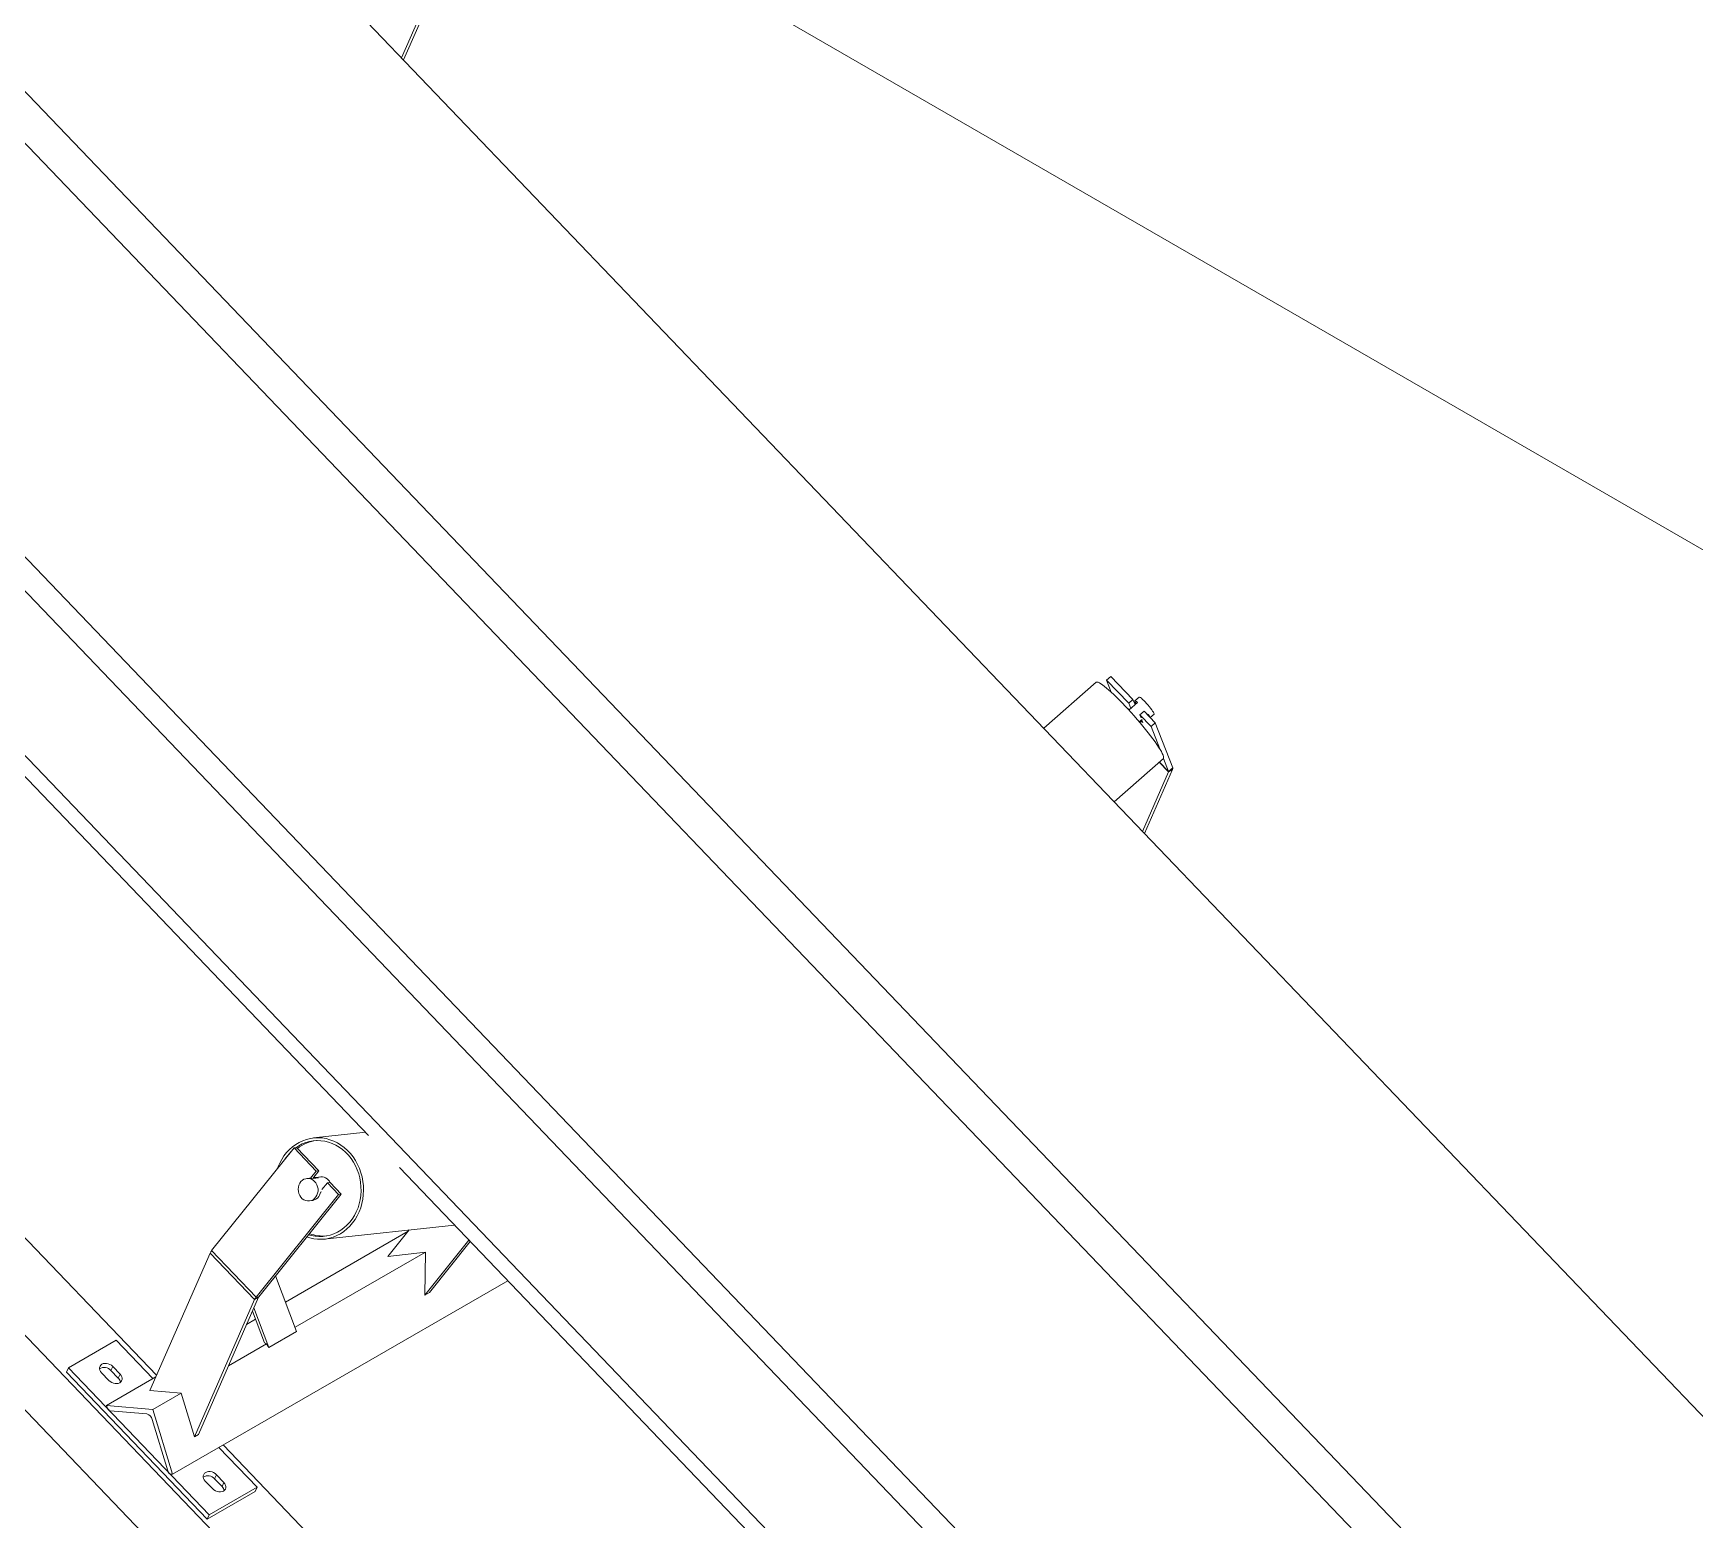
# Model space of a CAD drawing. Header units: millimetres. Extents: x 26816 to 90584, y 11074 to 56542.
# Drawn here: x 65639 to 67110, y 22478 to 23793 of the extents above; entities that cross this region are included whole.
import ezdxf

# ---------------------------------------------------------------- set-up
doc = ezdxf.new("R2010")
doc.units = ezdxf.units.MM
doc.layers.add('MAU_XAM', color=8, linetype='Continuous')
doc.layers.add('MAU_XANH', color=5, linetype='Continuous')

msp = doc.modelspace()

# ---------------------------------------------------------------- linework, layer by layer
at = {"layer": 'MAU_XAM', "linetype": 'Continuous', "lineweight": 0}
msp.add_line((67346.2, 23203.5), (65646, 24184.9), dxfattribs=at)
at = {"layer": 'MAU_XANH', "linetype": 'Continuous', "lineweight": 0}
for p, q in [((50120.9, 40310.3), (67229.5, 22451.6)), ((49924.5, 40137.5), (68059.4, 21207.6)), ((49898.9, 40118.7), (68031.3, 21191.3)), ((49652, 39980.2), (67084.7, 21783.1)), ((49673, 39988.3), (67225.5, 21666.2)), ((49525.5, 39966.6), (66602.5, 22140.9)), ((66278, 21966.7), (60089.2, 28426.9)), ((66265.8, 21913.4), (60069.3, 28381.6)), ((65988.3, 23823.9), (65965.3, 23771.3)), ((65991.9, 23826), (65967.1, 23769.4)), ((65307.7, 23473.8), (65936.1, 22817.8)), ((65748.4, 22605.6), (65151.8, 23228.3)), ((66579.9, 23218.8), (66533.6, 23178.1)), ((66589.1, 23220.8), (66592.9, 23224)), ((66589.1, 23220.8), (66593.3, 23210)), ((66608.8, 23200.2), (66589.1, 23220.8)), ((66612.5, 23203.5), (66592.9, 23224)), ((66608.8, 23200.2), (66612.5, 23203.5)), ((66614.3, 23199), (66612.5, 23203.5)), ((66617.9, 23205.7), (66614.2, 23202.4)), ((66610.6, 23195.7), (66608.8, 23200.2)), ((66609.1, 23194.4), (66616.6, 23201)), ((66618.6, 23190), (66622.4, 23193.2)), ((66628.5, 23179.7), (66618.6, 23190)), ((66618.6, 23190), (66619.7, 23187.3)), ((66632.2, 23183), (66622.4, 23193.2)), ((66625.9, 23190.5), (66625.4, 23190.1)), ((66625.9, 23190.5), (66625.6, 23189.9)), ((66627.7, 23187.7), (66631.1, 23190.7)), ((66620.7, 23185.9), (66618.4, 23184)), ((66618.8, 23183.4), (66620.6, 23184.9)), ((66620.4, 23185.4), (66621.3, 23183.1)), ((66628.5, 23179.7), (66632.2, 23183)), ((66628.5, 23179.7), (66636.2, 23159.8)), ((66632.2, 23183), (66647.7, 23143.1)), ((66595.9, 23113), (66639.4, 23151.3)), ((66635.8, 23148.1), (66644, 23139.6)), ((66644, 23139.8), (66635.9, 23148.2)), ((66639.5, 23151.4), (66644, 23139.8)), ((66644, 23139.8), (66647.7, 23143.1)), ((66644, 23139.6), (66620.9, 23086.9)), ((66647.5, 23141.6), (66622.7, 23085)), ((66644, 23139.6), (66647.5, 23141.6)), ((65933.5, 22820.6), (65887.4, 22815.6)), ((65870.1, 22806.8), (65797.2, 22715.9)), ((65872.5, 22807), (65870.1, 22806.8)), ((65889.7, 22786.2), (65870.1, 22806.8)), ((65892.1, 22786.5), (65872.5, 22807)), ((65890.2, 22813.3), (65890, 22813.3)), ((65883.9, 22780), (65881.5, 22779.8)), ((65884.8, 22780.1), (65889.7, 22786.2)), ((65886.8, 22779.8), (65892.1, 22786.5)), ((65891.7, 22780.3), (65886.9, 22779.8)), ((65894.7, 22781.2), (65888.7, 22780.6)), ((65892.1, 22786.5), (65889.7, 22786.2)), ((65899.6, 22776), (65894.7, 22769.9)), ((65902, 22776.2), (65899.6, 22776)), ((65909.4, 22765.7), (65899.6, 22776)), ((65911.8, 22766), (65902, 22776.2)), ((65963.3, 22789.4), (66591.8, 22133.4)), ((65909.4, 22765.7), (65836.5, 22674.8)), ((65911.8, 22766), (65838.9, 22675.1)), ((65893.5, 22767.8), (65894.5, 22767.9)), ((65911.8, 22766), (65909.4, 22765.7)), ((65883.6, 22759.9), (65886, 22760.2)), ((65887, 22760.3), (65886.5, 22760.2)), ((65887, 22760.3), (65887, 22760.3)), ((65862.5, 22670.4), (65971, 22733.1)), ((65896.9, 22726.1), (66012.1, 22738.5)), ((65971.9, 22734.2), (65953.2, 22710.8)), ((65899.1, 22729), (65899.2, 22729)), ((66024.9, 22725.2), (65985.9, 22676.6)), ((66026.1, 22723.9), (65990, 22679)), ((65795.8, 22713.7), (65742.6, 22592.3)), ((65835.2, 22672.7), (65795.8, 22713.7)), ((65797.2, 22715.9), (65836.5, 22674.8)), ((65871, 22648.1), (65986.4, 22714.7)), ((65953.2, 22710.8), (65986.4, 22714.7)), ((65986.4, 22714.7), (65985.9, 22676.6)), ((65762.5, 22518), (66059.2, 22689.3)), ((65872.4, 22644.4), (65853.8, 22693.6)), ((65835.2, 22672.7), (65781.9, 22551.3)), ((65838.7, 22674.7), (65785.5, 22553.3)), ((65838.7, 22674.7), (65835.2, 22672.7)), ((65838.9, 22675.1), (65836.5, 22674.8)), ((65990, 22679), (65985.9, 22676.6)), ((65844, 22634.3), (65833.4, 22662.5)), ((65847.9, 22630.2), (65834.6, 22665.4)), ((65828.1, 22650.6), (65836.1, 22655.2)), ((65847.9, 22630.2), (65872.4, 22644.4)), ((65712.8, 22636.6), (65670.4, 22612.1)), ((65712.8, 22636.6), (65745.2, 22602.7)), ((65812.1, 22614.1), (65845.6, 22633.4)), ((65844, 22634.3), (65845.6, 22633.4)), ((65845.6, 22633.4), (65847.9, 22630.2)), ((65668.8, 22608.5), (65670.4, 22612.1)), ((65793.3, 22478.4), (65668.8, 22608.5)), ((65670.4, 22612.1), (65794.9, 22482.1)), ((65706.3, 22601), (65699.7, 22607.8)), ((65704, 22579), (65747.8, 22604.2)), ((65708, 22609.9), (65709.6, 22613.5)), ((65708, 22609.9), (65714.6, 22603)), ((65709.6, 22613.5), (65716.2, 22606.7)), ((65714.6, 22603), (65716.2, 22606.7)), ((65742.6, 22592.3), (65770.2, 22589.9)), ((65745, 22575.4), (65770.2, 22589.9)), ((65770.2, 22589.9), (65781.9, 22551.3)), ((65745, 22575.4), (65704, 22579)), ((65704, 22579), (65704.6, 22577.1)), ((65707.4, 22574.2), (65739.9, 22571.4)), ((65762.5, 22518), (65745, 22575.4)), ((65744.6, 22566.6), (65758.4, 22521)), ((65785.5, 22553.3), (65781.9, 22551.3)), ((65803.6, 22541.8), (65837.4, 22506.6)), ((66404, 21921.2), (65807.4, 22544)), ((65761.2, 22518.1), (65762.5, 22518)), ((65798.1, 22505.1), (65791.5, 22512)), ((65799.8, 22514.1), (65801.4, 22517.7)), ((65799.8, 22514.1), (65806.4, 22507.2)), ((65801.4, 22517.7), (65808, 22510.9)), ((65806.4, 22507.2), (65808, 22510.9)), ((65835.8, 22502.9), (65793.3, 22478.4)), ((65837.4, 22506.6), (65794.9, 22482.1)), ((65837.4, 22506.6), (65835.8, 22502.9)), ((65794.9, 22482.1), (65793.3, 22478.4))]:
    msp.add_line(p, q, dxfattribs=at)
at = {"layer": 'MAU_XANH', "linetype": 'Continuous', "lineweight": 0, "flags": 128}
for points in [[(66639.4, 23151.3), (66639.6, 23151.6), (66639.6, 23152.3), (66639.5, 23153.2), (66639.1, 23154.4), (66638.4, 23155.8), (66637.6, 23157.5), (66636.5, 23159.4), (66635.2, 23161.4), (66633.7, 23163.7), (66632, 23166.1), (66630.2, 23168.7), (66628.1, 23171.4), (66626, 23174.2), (66623.7, 23177), (66621.3, 23180), (66618.8, 23183), (66616.2, 23186), (66613.6, 23189), (66611, 23192), (66608.3, 23194.9), (66605.7, 23197.7), (66603.1, 23200.4), (66600.5, 23203.1), (66598, 23205.5), (66595.6, 23207.9), (66593.3, 23210), (66591.1, 23211.9), (66589.1, 23213.7), (66587.3, 23215.2), (66585.6, 23216.5), (66584.1, 23217.5), (66582.8, 23218.3), (66581.7, 23218.8), (66580.8, 23219), (66580.2, 23219), (66579.9, 23218.8)], [(66615.3, 23199.9), (66615, 23200.4), (66614.4, 23201.3), (66614.2, 23202), (66614.1, 23202.3), (66614.4, 23202.4), (66614.9, 23202.2), (66615.6, 23201.7), (66616.6, 23201)], [(66631.1, 23190.7), (66631.1, 23190.7), (66631.2, 23191), (66631, 23191.5), (66630.6, 23192.3), (66629.9, 23193.3), (66629.1, 23194.5), (66628.1, 23195.8), (66627, 23197.2), (66625.7, 23198.7), (66624.5, 23200.1), (66623.2, 23201.4), (66622, 23202.7), (66620.9, 23203.7), (66619.9, 23204.6), (66619.1, 23205.2), (66618.4, 23205.6), (66618, 23205.7), (66617.9, 23205.7)], [(66607.7, 23195.5), (66608.2, 23195.2), (66609.1, 23194.4)], [(66621.3, 23183.1), (66620.6, 23183.6), (66619.8, 23184.2)], [(65881.4, 22728), (65884, 22727.2), (65887.5, 22726.4), (65891, 22726), (65894.5, 22726), (65897.9, 22726.2), (65901.4, 22726.9), (65904.7, 22727.9), (65908, 22729.2), (65911.1, 22730.9), (65914.1, 22732.8), (65916.9, 22735.1), (65919.5, 22737.6), (65921.9, 22740.4), (65924.1, 22743.5), (65926, 22746.7), (65927.7, 22750.2), (65929.1, 22753.8), (65930.2, 22757.5), (65931, 22761.4), (65931.4, 22765.3), (65931.6, 22769.3), (65931.5, 22773.2), (65931.1, 22777.2), (65930.3, 22781.1), (65929.3, 22784.9), (65927.9, 22788.7), (65926.3, 22792.2), (65924.5, 22795.6), (65922.3, 22798.9), (65920, 22801.9), (65917.4, 22804.6), (65914.6, 22807.1), (65911.6, 22809.3), (65908.5, 22811.2), (65905.3, 22812.8), (65901.9, 22814.1), (65898.5, 22815), (65895.1, 22815.6), (65891.6, 22815.8), (65888.1, 22815.7), (65884.6, 22815.2), (65881.2, 22814.4), (65877.9, 22813.2), (65874.7, 22811.7), (65871.7, 22809.9), (65868.8, 22807.8), (65866, 22805.4), (65863.5, 22802.7), (65861.2, 22799.8), (65859.2, 22796.6), (65857.4, 22793.3), (65855.9, 22789.8), (65855.4, 22788.5)], [(65883, 22730), (65885.3, 22729.4), (65888.7, 22728.7), (65892.1, 22728.4), (65895.5, 22728.5), (65898.8, 22728.9), (65902.2, 22729.7), (65905.4, 22730.8), (65908.5, 22732.2), (65911.5, 22734), (65914.3, 22736), (65916.9, 22738.4), (65919.4, 22741), (65921.6, 22743.9), (65923.5, 22747), (65925.2, 22750.2), (65926.7, 22753.7), (65927.8, 22757.3), (65928.6, 22761), (65929.2, 22764.8), (65929.4, 22768.7), (65929.3, 22772.5), (65929, 22776.4), (65928.3, 22780.2), (65927.3, 22783.9), (65926, 22787.5), (65924.5, 22791), (65922.6, 22794.3), (65920.6, 22797.4), (65918.2, 22800.3), (65915.7, 22803), (65913, 22805.4), (65910.1, 22807.5), (65907, 22809.3), (65903.9, 22810.8), (65900.6, 22811.9), (65897.3, 22812.7), (65893.9, 22813.2), (65890.5, 22813.3), (65887.1, 22813.1), (65883.8, 22812.5), (65880.5, 22811.6), (65877.3, 22810.3), (65874.3, 22808.7), (65871.6, 22806.9)], [(65875.2, 22764.7), (65876.2, 22763.2), (65877.4, 22761.9), (65878.9, 22760.9), (65880.4, 22760.2), (65882.1, 22759.9), (65883.8, 22759.9), (65885.4, 22760.3), (65886.9, 22761), (65888.3, 22762.1), (65889.4, 22763.4), (65890.3, 22765), (65891, 22766.7), (65891.3, 22768.6), (65891.3, 22770.5), (65891, 22772.4), (65890.4, 22774.1), (65889.5, 22775.8), (65888.3, 22777.2), (65887, 22778.3), (65885.4, 22779.2), (65883.8, 22779.7), (65882.2, 22779.8), (65880.5, 22779.6), (65878.9, 22779.1), (65877.5, 22778.2), (65876.2, 22777), (65875.2, 22775.5), (65874.4, 22773.8), (65873.9, 22772), (65873.8, 22770.2), (65873.9, 22768.3), (65874.4, 22766.4), (65875.2, 22764.7)], [(65883.9, 22780), (65885.2, 22780.1), (65886.9, 22779.8)], [(65699.7, 22607.8), (65698.8, 22608.9), (65698.2, 22610.2), (65698, 22611.4), (65698, 22612.6), (65698.4, 22613.7), (65699.1, 22614.7), (65700.1, 22615.4), (65701.3, 22616), (65702.7, 22616.2), (65704.2, 22616.2), (65705.7, 22615.9), (65707.2, 22615.3), (65708.5, 22614.5), (65709.6, 22613.5)], [(65716.2, 22606.7), (65717.1, 22605.5), (65717.7, 22604.3), (65718, 22603.1), (65717.9, 22601.8), (65717.5, 22600.7), (65716.8, 22599.8), (65715.8, 22599), (65714.6, 22598.5), (65713.2, 22598.3), (65711.7, 22598.3), (65710.2, 22598.6), (65708.8, 22599.2), (65707.4, 22600), (65706.3, 22601)], [(65791.5, 22512), (65790.6, 22513.1), (65790, 22514.4), (65789.7, 22515.6), (65789.8, 22516.8), (65790.2, 22517.9), (65790.9, 22518.9), (65791.9, 22519.6), (65793.1, 22520.2), (65794.5, 22520.4), (65796, 22520.4), (65797.5, 22520.1), (65798.9, 22519.5), (65800.3, 22518.7), (65801.4, 22517.7)], [(65808, 22510.9), (65808.9, 22509.7), (65809.5, 22508.5), (65809.8, 22507.2), (65809.7, 22506), (65809.3, 22504.9), (65808.6, 22504), (65807.6, 22503.2), (65806.4, 22502.7), (65805, 22502.4), (65803.5, 22502.5), (65802, 22502.8), (65800.6, 22503.3), (65799.2, 22504.2), (65798.1, 22505.1)]]:
    msp.add_lwpolyline(points, dxfattribs=at)
at = {"layer": 'MAU_XANH', "linetype": 'Continuous', "lineweight": 0}
for centre, radius, start, end in [((66615.8, 23182.9), 12.7, 23.9998, 37.2699), ((66606.2, 23174.9), 15.2, 27.0826, 36.5533), ((66645.7, 23142.6), 2.11, 330.4769, 12.19), ((66643.6, 23139.7), 0.351, 330.4769, 12.19), ((65893.8, 22779.8), 33.7, 96.3933, 127.9157), ((65895, 22775.3), 39.4, 134.8681, 147.7076), ((65889.5, 22772.9), 7.73, 73.3292, 108.1789), ((65894.2, 22772.5), 8.69, 24.1335, 103.2192), ((65884.8, 22768.9), 8.8, 277.9081, 352.7788), ((65895.6, 22762.1), 33.3, 249.155, 275.9637), ((65804.9, 22709.4), 10, 140.2522, 154.7733), ((65844.3, 22668.4), 10, 140.2522, 154.7733), ((65840.2, 22674), 1.67, 140.2522, 154.7733), ((65702.1, 22604.6), 7.95, 41.2379, 121.2003), ((65710.5, 22598.8), 5.94, 6.0879, 46.0523), ((65708.4, 22578), 3.95, 193.201, 254.3412), ((65738.1, 22565.1), 6.59, 13.201, 74.3412), ((65762.2, 22521.9), 3.95, 193.201, 254.3412), ((65793.9, 22508.8), 7.95, 41.2379, 121.2003), ((65802.3, 22503), 5.94, 6.0751, 46.0531)]:
    msp.add_arc(centre, radius, start, end, dxfattribs=at)

doc.saveas('drawing.dxf')
